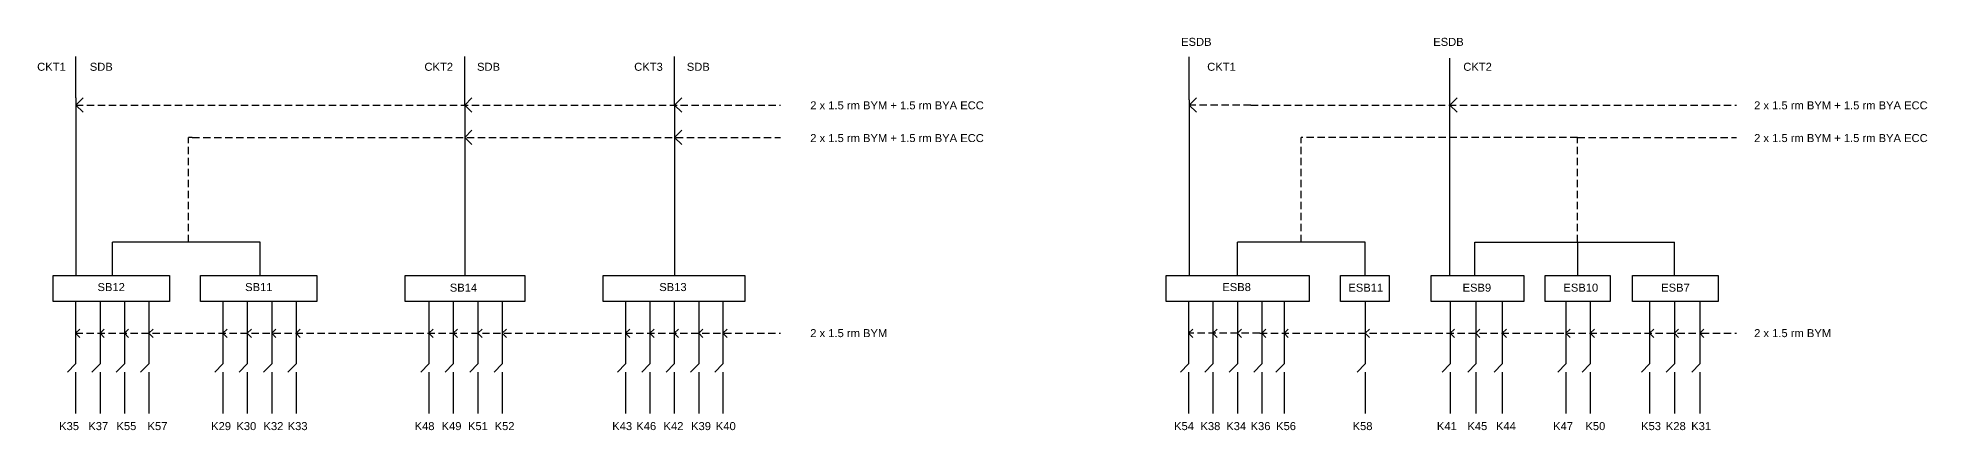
# Model space of a CAD drawing. Header units: inches. Extents: x 3560 to 88666, y 3082 to 5762.
# Drawn here: x 26780 to 39670, y 3086 to 5762 of the extents above; entities that cross this region are included whole.
import ezdxf

# ---------------------------------------------------------------- set-up
doc = ezdxf.new("R2010")
doc.units = ezdxf.units.IN
doc.header["$LTSCALE"] = 200
doc.header["$MEASUREMENT"] = 0
doc.linetypes.add('HIDDEN', pattern=[0.375, 0.25, -0.125])
doc.styles.get("Standard").update_dxf_attribs({"font": 'arial.ttf'})

msp = doc.modelspace()

# ---------------------------------------------------------------- linework, layer by layer
for p, q in [((27041, 5352), (27041, 5635)), ((29693, 5303), (29693, 5635)), ((31124, 5303), (31124, 5635)), ((34636, 5338), (34636, 5633)), ((36414, 4142), (36414, 5623)), ((27041, 5352), (27041, 4142)), ((27041, 5303), (27090, 5352)), ((27090, 5254), (27041, 5303)), ((29693, 5303), (29742, 5352)), ((29693, 5303), (29693, 4142)), ((29742, 5254), (29693, 5303)), ((31124, 5303), (31173, 5352)), ((31124, 5303), (31124, 4142)), ((31173, 5254), (31124, 5303)), ((34636, 5303), (34685, 5352)), ((34636, 5338), (34636, 4142)), ((34685, 5254), (34636, 5303)), ((36414, 5303), (36463, 5352)), ((36463, 5254), (36414, 5303)), ((27833, 5083), (27809, 5083)), ((29693, 5083), (29742, 5132)), ((29742, 5034), (29693, 5083)), ((31124, 5083), (31173, 5132)), ((31173, 5034), (31124, 5083)), ((27290, 4142), (27290, 4369)), ((28297, 4369), (27290, 4369)), ((28297, 4142), (28297, 4369)), ((34964, 4142), (34964, 4369)), ((35836, 4369), (34964, 4369)), ((35836, 4142), (35836, 4369)), ((36584, 4369), (37207, 4369)), ((36584, 4142), (36584, 4369)), ((37207, 4369), (37366, 4369)), ((37285, 4369), (37285, 4142)), ((37366, 4369), (37945, 4369)), ((37945, 4142), (37945, 4369)), ((27038, 3965), (27038, 3539)), ((27205, 3965), (27205, 3539)), ((27371, 3965), (27371, 3539)), ((27538, 3965), (27538, 3539)), ((28043, 3965), (28043, 3539)), ((28209, 3965), (28209, 3539)), ((28376, 3965), (28376, 3539)), ((28542, 3965), (28542, 3539)), ((29448, 3965), (29448, 3539)), ((29615, 3965), (29615, 3539)), ((29783, 3965), (29783, 3539)), ((29948, 3965), (29948, 3539)), ((30789, 3965), (30789, 3539)), ((30956, 3965), (30956, 3539)), ((31122, 3965), (31122, 3539)), ((31289, 3965), (31289, 3539)), ((31454, 3965), (31454, 3539)), ((34631, 3965), (34631, 3539)), ((34797, 3965), (34797, 3539)), ((34964, 3965), (34964, 3539)), ((35130, 3965), (35130, 3539)), ((35282, 3965), (35282, 3539)), ((35836, 3965), (35836, 3539)), ((36415, 3965), (36415, 3539)), ((36590, 3965), (36590, 3539)), ((36771, 3965), (36771, 3539)), ((37204, 3965), (37204, 3539)), ((37370, 3965), (37370, 3539)), ((37775, 3965), (37775, 3539)), ((37945, 3965), (37945, 3539)), ((38118, 3965), (38118, 3539)), ((27038, 3747), (27068, 3776)), ((27068, 3718), (27038, 3747)), ((27205, 3747), (27234, 3776)), ((27234, 3718), (27205, 3747)), ((27371, 3747), (27400, 3776)), ((27400, 3718), (27371, 3747)), ((27538, 3747), (27567, 3776)), ((27567, 3718), (27538, 3747)), ((28043, 3747), (28072, 3776)), ((28072, 3718), (28043, 3747)), ((28209, 3747), (28238, 3776)), ((28238, 3718), (28209, 3747)), ((28376, 3747), (28405, 3776)), ((28405, 3718), (28376, 3747)), ((28542, 3747), (28571, 3776)), ((28571, 3718), (28542, 3747)), ((29448, 3747), (29477, 3776)), ((29477, 3718), (29448, 3747)), ((29615, 3747), (29644, 3776)), ((29644, 3718), (29615, 3747)), ((29783, 3747), (29812, 3776)), ((29812, 3718), (29783, 3747)), ((29948, 3747), (29977, 3776)), ((29977, 3718), (29948, 3747)), ((30789, 3747), (30819, 3776)), ((30819, 3718), (30789, 3747)), ((30956, 3747), (30985, 3776)), ((30985, 3718), (30956, 3747)), ((31122, 3747), (31152, 3776)), ((31152, 3718), (31122, 3747)), ((31289, 3747), (31318, 3776)), ((31318, 3718), (31289, 3747)), ((31454, 3747), (31484, 3776)), ((31484, 3718), (31454, 3747)), ((34631, 3747), (34660, 3776)), ((34660, 3718), (34631, 3747)), ((34797, 3747), (34826, 3776)), ((34826, 3718), (34797, 3747)), ((34964, 3747), (34993, 3776)), ((34993, 3718), (34964, 3747)), ((35130, 3747), (35159, 3776)), ((35159, 3718), (35130, 3747)), ((35282, 3747), (35311, 3776)), ((35311, 3718), (35282, 3747)), ((35836, 3747), (35865, 3776)), ((35865, 3718), (35836, 3747)), ((36415, 3747), (36444, 3776)), ((36444, 3718), (36415, 3747)), ((36590, 3747), (36619, 3776)), ((36619, 3718), (36590, 3747)), ((36771, 3747), (36800, 3776)), ((36800, 3718), (36771, 3747)), ((37204, 3747), (37233, 3776)), ((37233, 3718), (37204, 3747)), ((37370, 3747), (37400, 3776)), ((37400, 3718), (37370, 3747)), ((37775, 3747), (37805, 3776)), ((37805, 3718), (37775, 3747)), ((37945, 3747), (37974, 3776)), ((37974, 3718), (37945, 3747)), ((38118, 3747), (38147, 3776)), ((38147, 3718), (38118, 3747)), ((27038, 3539), (26983, 3483)), ((27038, 3483), (27038, 3200)), ((27205, 3539), (27150, 3483)), ((27205, 3483), (27205, 3200)), ((27371, 3539), (27316, 3483)), ((27371, 3483), (27371, 3200)), ((27538, 3539), (27482, 3483)), ((27538, 3483), (27538, 3200)), ((28043, 3539), (27987, 3483)), ((28043, 3483), (28043, 3200)), ((28209, 3539), (28154, 3483)), ((28209, 3483), (28209, 3200)), ((28376, 3539), (28320, 3483)), ((28376, 3483), (28376, 3200)), ((28542, 3539), (28487, 3483)), ((28542, 3483), (28542, 3200)), ((29448, 3539), (29393, 3483)), ((29448, 3483), (29448, 3200)), ((29615, 3539), (29559, 3483)), ((29615, 3483), (29615, 3200)), ((29783, 3539), (29728, 3483)), ((29783, 3483), (29783, 3200)), ((29948, 3539), (29893, 3483)), ((29948, 3483), (29948, 3200)), ((30789, 3539), (30734, 3483)), ((30789, 3483), (30789, 3200)), ((30956, 3539), (30901, 3483)), ((30956, 3483), (30956, 3200)), ((31122, 3539), (31067, 3483)), ((31122, 3483), (31122, 3200)), ((31289, 3539), (31234, 3483)), ((31289, 3483), (31289, 3200)), ((31454, 3539), (31399, 3483)), ((31454, 3483), (31454, 3200)), ((34631, 3539), (34575, 3483)), ((34631, 3483), (34631, 3200)), ((34797, 3539), (34742, 3483)), ((34797, 3483), (34797, 3200)), ((34964, 3539), (34908, 3483)), ((34964, 3483), (34964, 3200)), ((35130, 3539), (35075, 3483)), ((35130, 3483), (35130, 3200)), ((35282, 3539), (35226, 3483)), ((35282, 3483), (35282, 3200)), ((35836, 3539), (35781, 3483)), ((35836, 3483), (35836, 3200)), ((36415, 3539), (36360, 3483)), ((36415, 3483), (36415, 3200)), ((36590, 3539), (36535, 3483)), ((36590, 3483), (36590, 3200)), ((36771, 3539), (36716, 3483)), ((36771, 3483), (36771, 3200)), ((37204, 3539), (37149, 3483)), ((37204, 3483), (37204, 3200)), ((37370, 3539), (37315, 3483)), ((37370, 3483), (37370, 3200)), ((37775, 3539), (37720, 3483)), ((37775, 3483), (37775, 3200)), ((37945, 3539), (37890, 3483)), ((37945, 3483), (37945, 3200)), ((38118, 3539), (38063, 3483)), ((38118, 3483), (38118, 3200))]:
    msp.add_line(p, q)
at = {"linetype": 'HIDDEN'}
for p, q in [((27041, 5303), (31847, 5303)), ((35056, 5303), (34636, 5303)), ((35056, 5303), (38132, 5303)), ((38132, 5303), (38369, 5303)), ((27809, 4369), (27809, 5083)), ((27833, 5083), (31847, 5083)), ((37285, 5083), (35400, 5083)), ((35400, 4369), (35400, 5083)), ((37285, 5083), (38369, 5083)), ((37285, 4369), (37285, 5083)), ((27038, 3747), (31847, 3747)), ((35116, 3747), (34631, 3747)), ((35116, 3747), (38132, 3747)), ((38132, 3747), (38369, 3747))]:
    msp.add_line(p, q, dxfattribs=at)
for points in [[(26886, 4142), (27679, 4142), (27679, 3965), (26886, 3965)], [(27890, 4142), (28685, 4142), (28685, 3965), (27890, 3965)], [(29287, 4142), (30102, 4142), (30102, 3965), (29287, 3965)], [(30637, 4142), (31603, 4142), (31603, 3965), (30637, 3965)], [(34478, 4142), (35454, 4142), (35454, 3965), (34478, 3965)], [(35667, 4142), (36000, 4142), (36000, 3965), (35667, 3965)], [(36285, 4142), (36918, 4142), (36918, 3965), (36285, 3965)], [(37064, 4142), (37508, 4142), (37508, 3965), (37064, 3965)], [(37660, 4142), (38243, 4142), (38243, 3965), (37660, 3965)]]:
    msp.add_lwpolyline(points, close=True)

# ---------------------------------------------------------------- texts
for s, height, p in [('ESDB', 54.6, (34580, 5707)), ('ESDB', 54.6, (36300, 5707)), ('CKT1', 54.6, (26776, 5537)), ('SDB', 54.6, (27135, 5537)), ('CKT2', 54.6, (29418, 5537)), ('SDB', 54.6, (29777, 5537)), ('CKT3', 54.6, (30849, 5537)), ('SDB', 54.6, (31208, 5537)), ('CKT1', 54.6, (34758, 5537)), ('CKT2', 54.6, (36505, 5537)), ('2 x 1.5 rm BYM + 1.5 rm BYA ECC', 54.58, (32050, 5274)), ('2 x 1.5 rm BYM + 1.5 rm BYA ECC', 54.58, (38489, 5274)), ('2 x 1.5 rm BYM + 1.5 rm BYA ECC', 54.58, (32050, 5051)), ('2 x 1.5 rm BYM + 1.5 rm BYA ECC', 54.58, (38489, 5051)), ('SB12', 54.6, (27188, 4035)), ('SB11', 54.6, (28195, 4035)), ('SB14', 54.6, (29591, 4031)), ('SB13', 54.6, (31020, 4035)), ('ESB8', 54.6, (34861, 4035)), ('ESB11', 54.6, (35721, 4031)), ('ESB9', 54.6, (36500, 4031)), ('ESB10', 54.6, (37188, 4031)), ('ESB7', 54.6, (37855, 4031)), ('2 x 1.5 rm BYM', 54.58, (32050, 3721)), ('2 x 1.5 rm BYM', 54.58, (38489, 3721)), ('K35', 54.6, (26926, 3087)), ('K37', 54.6, (27125, 3087)), ('K55', 54.6, (27317, 3087)), ('K57', 54.6, (27529, 3087)), ('K29', 54.6, (27963, 3087)), ('K30', 54.6, (28135, 3087)), ('K32', 54.6, (28320, 3087)), ('K33', 54.6, (28485, 3087)), ('K48', 54.6, (29351, 3087)), ('K49', 54.6, (29535, 3087)), ('K51', 54.6, (29715, 3087)), ('K52', 54.6, (29897, 3087)), ('K43', 54.6, (30699, 3087)), ('K46', 54.6, (30863, 3087)), ('K42', 54.6, (31049, 3087)), ('K39', 54.6, (31237, 3087)), ('K40', 54.6, (31406, 3087)), ('K54', 54.6, (34532, 3087)), ('K38', 54.6, (34712, 3087)), ('K34', 54.6, (34888, 3087)), ('K36', 54.6, (35054, 3087)), ('K56', 54.6, (35228, 3087)), ('K58', 54.6, (35750, 3087)), ('K41', 54.6, (36325, 3087)), ('K45', 54.6, (36533, 3087)), ('K44', 54.6, (36728, 3087)), ('K47', 54.6, (37118, 3087)), ('K50', 54.6, (37338, 3087)), ('K53', 54.6, (37718, 3087)), ('K28', 54.6, (37887, 3087)), ('K31', 54.6, (38060, 3087))]:
    msp.add_text(s, height=height).set_placement(p)

doc.saveas('drawing.dxf')
